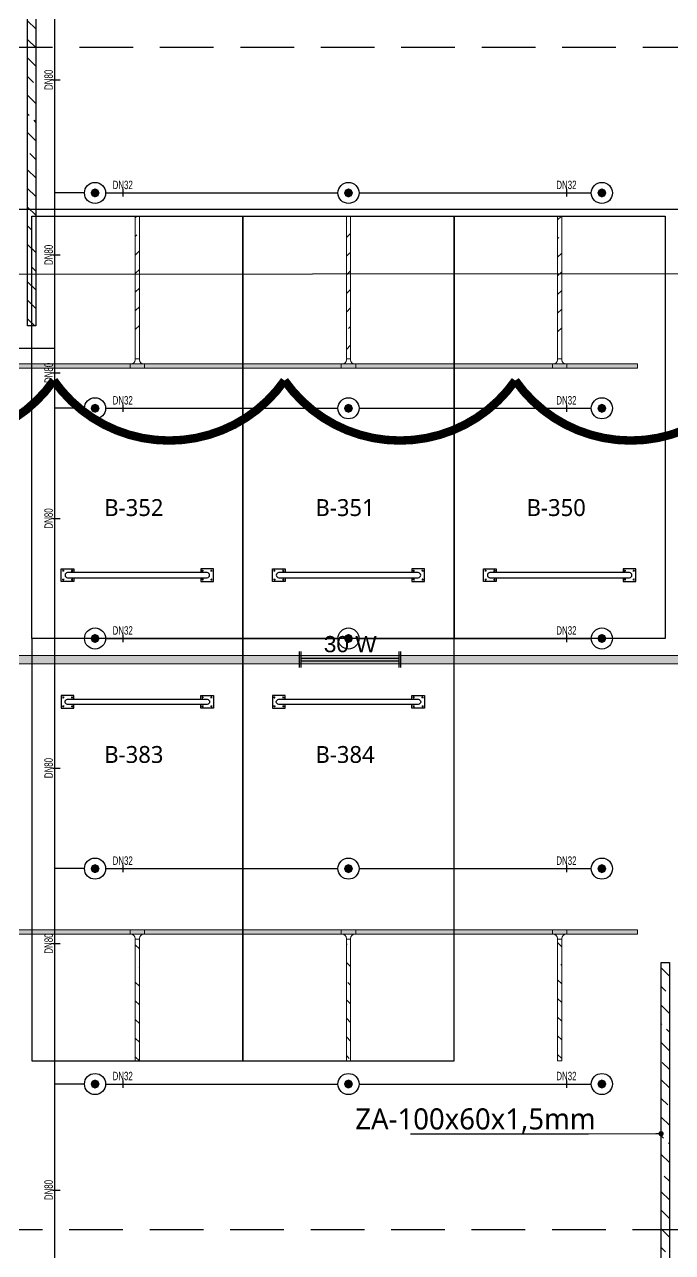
# Model space of a CAD drawing. Header units: millimetres. Extents: x -379292 to 1221486, y 92049 to 447512.
# Drawn here: x -183790 to -176120, y 189350 to 203887 of the extents above; entities that cross this region are included whole.
import ezdxf
from ezdxf import colors
from ezdxf.entities.mleader import LeaderData, LeaderLine
from ezdxf.enums import TextEntityAlignment as Align
from ezdxf.math import Vec2, Vec3

# ---------------------------------------------------------------- set-up
doc = ezdxf.new("R2010")
doc.units = ezdxf.units.MM
doc.linetypes.add('HIDDEN', pattern=[9.525, 6.35, -3.175])
for name, color, linetype in [('-M-YNGN-BORUID', 7, 'Continuous'), ('-M-YNGN-BORUUZUN', 7, 'Continuous'), ('-M-YNGN-BORUYUK', 7, 'Continuous'), ('-M-YNGN-SPR-YUK', 7, 'Continuous'), ('-M-YNGN-ZON3-CAP-', 7, 'Continuous'), ('-M-YNGN-ZON3-SPR-', 7, 'Continuous'), ('05_SYMBOL', 2, 'Continuous'), ('08_LAMP', 4, 'Continuous'), ('202-A-Y-MahalAd', 141, 'Continuous'), ('AIRONN ZONLAMA', 4, 'Continuous'), ('E_CT_ZA', 6, 'Continuous'), ('EYazı', 7, 'Continuous')]:
    doc.layers.add(name, color=color, linetype=linetype)
doc.layers.add('-M-YNGN-SPR-CAPCIZGI', color=188, linetype='Continuous', plot=False)
for name, color, linetype, lineweight in [('-M-YNGN-ZON3', 6, 'SP', 30), ('E_CT_AYDINLATMA', 3, 'Continuous', 9), ('E_CT_KIRMIZI', 1, 'Continuous', 9)]:
    doc.layers.add(name, color=color, linetype=linetype, lineweight=lineweight)
doc.styles.add('CIZGI', font='tahoma.ttf', dxfattribs={"width": 0.8, "oblique": 20})
doc.styles.add('HCAD', font='HCAD.SHX', dxfattribs={"width": 0.8, "height": 0.2})
doc.styles.add('PIPESIZE', font='hcad.shx', dxfattribs={"width": 0.8})
doc.styles.add('SPR-NOT', font='romans.shx')
doc.styles.get("Standard").update_dxf_attribs({"font": 'segoeuil.ttf'})
doc.styles.add('YAZI-2', font='arial.ttf', dxfattribs={"height": 2})
doc.linetypes.add('SP', pattern='A,2,-0.1,["SP",CIZGI,S=0.14,R=0.2,X=0,Y=-0.07],-0.255', length=2.355)

# ---------------------------------------------------------------- blocks, each defined once
blk = doc.blocks.new('202_Vida')
at = {"color": 0, "linetype": 'ByBlock', "ltscale": 0.2}
for points in [[(1, 0), (-1, 0)], [(0, 1), (0, -1)]]:
    blk.add_lwpolyline(points, dxfattribs=at)
at = {"color": 0, "linetype": 'ByBlock'}
for radius in [0.42, 0.23, 0.155]:
    blk.add_circle((0, 0), radius, dxfattribs=at)
blk = doc.blocks.new('202_Stoper')
at = {"color": 0, "linetype": 'ByBlock'}
for points in [[(-750, -30), (-750, -75), (-900, -75), (-900, 75), (-750, 75), (-750, 30)], [(750, -30), (750, -75), (900, -75), (900, 75), (750, 75), (750, 30)]]:
    blk.add_lwpolyline(points, dxfattribs=at)
blk.add_lwpolyline([(825, -30, 1), (825, 30), (-825, 30, 1), (-825, -30)], format="xyb", close=True, dxfattribs=at)
at = {"color": 0, "linetype": 'ByBlock', "yscale": 10, "zscale": 10, "rotation": 180}
for p, xscale in [((-877, 53), -10), ((-772, 53), 10), ((772, 53), -10), ((877, 53), 10)]:
    blk.add_blockref('202_Vida', p, dxfattribs=dict(at, xscale=xscale))
at = {"color": 0, "linetype": 'ByBlock', "yscale": 10, "zscale": 10}
for p, xscale in [((-877, -52), 10), ((-772, -52), -10), ((772, -52), 10), ((877, -52), -10)]:
    blk.add_blockref('202_Vida', p, dxfattribs=dict(at, xscale=xscale))
blk = doc.blocks.new('202_Mahalblok')
at = {"color": 0, "linetype": 'ByBlock', "flags": 128}
blk.add_lwpolyline([(0, 0), (0, 5000), (2500, 5000), (2500, 0)], close=True, dxfattribs=at)
at = {"color": 252}
blk.add_blockref('202_Stoper', (1250, 750), dxfattribs=at)
at = {"color": 0, "linetype": 'ByBlock', "ltscale": 25}
blk.add_attdef('MAHALNO', text='', height=200, dxfattribs=at).set_placement((1209, 1390), align=Align.BOTTOM_CENTER)
blk = doc.blocks.new('OtoParkBodrumKatMimari')
at = {"layer": '05_SYMBOL', "color": 252, "linetype": 'HIDDEN', "ltscale": 100}
blk.add_lwpolyline([(17400, 100800, -0.414214), (19400, 102800), (128500, 102800, -0.414214), (130500, 100800), (130500, 90800, -0.414214), (128500, 88800), (19400, 88800, -0.414214), (17400, 90800), (17400, 100800)], format="xyb", dxfattribs=at)
at = {"layer": '202-A-Y-MahalAd', "color": 8, "ltscale": 25}
for p, values in [((62650, 95800), {'MAHALNO': 'B-352'}), ((65150, 95800), {'MAHALNO': 'B-351'}), ((67650, 95800), {'MAHALNO': 'B-350'})]:
    blk.add_blockref('202_Mahalblok', p, dxfattribs=at).add_auto_attribs(values)
ref = blk.add_blockref('202_Mahalblok', (62650, 95800), dxfattribs=dict(at, xscale=-1, rotation=180))
ref.add_attrib('MAHALNO', 'B-383', dxfattribs={"layer": '0', "color": 0, "linetype": 'ByBlock', "ltscale": 25, "height": 200}).set_placement((63859, 94267), align=Align.BOTTOM_CENTER)
ref = blk.add_blockref('202_Mahalblok', (65150, 95800), dxfattribs=dict(at, xscale=-1, rotation=180))
ref.add_attrib('MAHALNO', 'B-384', dxfattribs={"layer": '0', "color": 0, "linetype": 'ByBlock', "ltscale": 25, "height": 200}).set_placement((66359, 94267), align=Align.BOTTOM_CENTER)
blk = doc.blocks.new('SP-C-UP-12')
at = {"ltscale": 10}
blk.add_line((0, 0), (0, 0), dxfattribs=at)
at = {"color": 1, "linetype": 'Continuous'}
blk.add_circle((0, 0), 12.5, dxfattribs=at)
at = {"ltscale": 10}
for points in [[(-5.4, 0), (-3.8, 3.8), (-3.8, -3.8), (0, 5.4)], [(-3.8, -3.8), (0, 5.4), (0, -5.4), (3.8, 3.8)], [(0, -5.4), (3.8, 3.8), (3.8, -3.8), (5.4, 0)]]:
    blk.add_solid(points, dxfattribs=at)
at = {"layer": '-M-YNGN-SPR-YUK', "style": 'SPR-NOT', "width": 0.5, "flags": 9}
for tag, p in [('YUK', (0, 17.8)), ('CAP', (0, 14.4)), ('TIP', (0.2, 10.8))]:
    blk.add_attdef(tag, text='', height=2.5, dxfattribs=at).set_placement(p, align=Align.MIDDLE_CENTER)
blk = doc.blocks.new('SPRKL100')
at = {"layer": '-M-YNGN-SPR-CAPCIZGI'}
blk.add_line((0, 0.43), (0, -0.43), dxfattribs=at)
at = {"layer": '-M-YNGN-BORUID', "color": 0, "style": 'HCAD', "width": 0.8, "flags": 1}
blk.add_attdef('DIC', text='', height=0.4, dxfattribs=at).set_placement((0, -1.69), align=Align.CENTER)
at = {"layer": '-M-YNGN-BORUUZUN', "color": 0, "style": 'HCAD', "width": 0.7}
blk.add_attdef('BOY', text='', height=0.8, dxfattribs=at).set_placement((0, -1.08), align=Align.CENTER)
at = {"layer": '-M-YNGN-BORUYUK', "color": 6, "style": 'PIPESIZE', "width": 0.8}
blk.add_attdef('YUK', text='', height=0.5, dxfattribs=at).set_placement((0, 1.87), align=Align.CENTER)
at = {"color": 0, "style": 'PIPESIZE', "width": 0.7}
blk.add_attdef('CAP', text='', height=1, dxfattribs=at).set_placement((0, 0.45), align=Align.CENTER)
blk = doc.blocks.new('A$C69E75EAE')
at = {"layer": '-M-YNGN-ZON3', "ltscale": 500}
for p, q in [((5389.8, -7817.2), (5389.8, -2469.7)), ((5424.8, -4614.7), (5389.8, -4614.7)), ((5449.8, -4614.7), (5724.8, -4614.7)), ((5749.8, -4614.7), (6024.8, -4614.7)), ((5389.8, -4799), (414.1, -4799)), ((5424.8, -4869.7), (5389.8, -4869.7)), ((5449.8, -4869.7), (5724.8, -4869.7)), ((5749.8, -4869.7), (6024.8, -4869.7)), ((5424.8, -5142.2), (5389.8, -5142.2)), ((5449.8, -5142.2), (5724.8, -5142.2)), ((5749.8, -5142.2), (6024.8, -5142.2)), ((5424.8, -5414.7), (5389.8, -5414.7)), ((5449.8, -5414.7), (5724.8, -5414.7)), ((5749.8, -5414.7), (6024.8, -5414.7)), ((5424.8, -5669.7), (5389.8, -5669.7)), ((5449.8, -5669.7), (5724.8, -5669.7)), ((5749.8, -5669.7), (6024.8, -5669.7))]:
    blk.add_line(p, q, dxfattribs=at)
at = {"layer": '-M-YNGN-ZON3-CAP-'}
ref = blk.add_blockref('SPRKL100', (5391.8, -4480.8), dxfattribs=dict(at, xscale=10.00000000000001, yscale=10.00000000000001, zscale=10.00000000000001, rotation=90))
ref.add_attrib('CAP', 'DN80', dxfattribs={"layer": '0', "color": 0, "height": 10, "rotation": 90, "style": 'PIPESIZE', "width": 0.7}).set_placement((5387.3, -4480.8), align=Align.CENTER)
ref = blk.add_blockref('SPRKL100', (5470, -4614.7), dxfattribs=dict(at, xscale=10, yscale=10, zscale=10, rotation=359.9999997800978))
ref.add_attrib('CAP', 'DN32', dxfattribs={"layer": '0', "color": 0, "height": 10, "rotation": 360, "style": 'PIPESIZE', "width": 0.7}).set_placement((5470, -4610.2), align=Align.CENTER)
ref = blk.add_blockref('SPRKL100', (5995.3, -4614.7), dxfattribs=dict(at, xscale=10, yscale=10, zscale=10, rotation=359.9999997800978))
ref.add_attrib('CAP', 'DN32', dxfattribs={"layer": '0', "color": 0, "height": 10, "rotation": 360, "style": 'PIPESIZE', "width": 0.7}).set_placement((5995.3, -4610.2), align=Align.CENTER)
ref = blk.add_blockref('SPRKL100', (5391.8, -4688.1), dxfattribs=dict(at, xscale=10.00000000000001, yscale=10.00000000000001, zscale=10.00000000000001, rotation=90))
ref.add_attrib('CAP', 'DN80', dxfattribs={"layer": '0', "color": 0, "height": 10, "rotation": 90, "style": 'PIPESIZE', "width": 0.7}).set_placement((5387.3, -4688.1), align=Align.CENTER)
ref = blk.add_blockref('SPRKL100', (5391.8, -4827.8), dxfattribs=dict(at, xscale=10.00000000000001, yscale=10.00000000000001, zscale=10.00000000000001, rotation=90))
ref.add_attrib('CAP', 'DN80', dxfattribs={"layer": '0', "color": 0, "height": 10, "rotation": 90, "style": 'PIPESIZE', "width": 0.7}).set_placement((5387.3, -4827.8), align=Align.CENTER)
ref = blk.add_blockref('SPRKL100', (5470, -4869.7), dxfattribs=dict(at, xscale=10, yscale=10, zscale=10, rotation=359.9999997800978))
ref.add_attrib('CAP', 'DN32', dxfattribs={"layer": '0', "color": 0, "height": 10, "rotation": 360, "style": 'PIPESIZE', "width": 0.7}).set_placement((5470, -4865.2), align=Align.CENTER)
ref = blk.add_blockref('SPRKL100', (5995.3, -4869.7), dxfattribs=dict(at, xscale=10, yscale=10, zscale=10, rotation=359.9999997800978))
ref.add_attrib('CAP', 'DN32', dxfattribs={"layer": '0', "color": 0, "height": 10, "rotation": 360, "style": 'PIPESIZE', "width": 0.7}).set_placement((5995.3, -4865.2), align=Align.CENTER)
ref = blk.add_blockref('SPRKL100', (5391.8, -5000.1), dxfattribs=dict(at, xscale=10.00000000000001, yscale=10.00000000000001, zscale=10.00000000000001, rotation=90))
ref.add_attrib('CAP', 'DN80', dxfattribs={"layer": '0', "color": 0, "height": 10, "rotation": 90, "style": 'PIPESIZE', "width": 0.7}).set_placement((5387.3, -5000.1), align=Align.CENTER)
ref = blk.add_blockref('SPRKL100', (5470, -5142.2), dxfattribs=dict(at, xscale=10, yscale=10, zscale=10, rotation=359.9999997800978))
ref.add_attrib('CAP', 'DN32', dxfattribs={"layer": '0', "color": 0, "height": 10, "rotation": 360, "style": 'PIPESIZE', "width": 0.7}).set_placement((5470, -5137.7), align=Align.CENTER)
ref = blk.add_blockref('SPRKL100', (5995.3, -5142.2), dxfattribs=dict(at, xscale=10, yscale=10, zscale=10, rotation=359.9999997800978))
ref.add_attrib('CAP', 'DN32', dxfattribs={"layer": '0', "color": 0, "height": 10, "rotation": 360, "style": 'PIPESIZE', "width": 0.7}).set_placement((5995.3, -5137.7), align=Align.CENTER)
ref = blk.add_blockref('SPRKL100', (5391.8, -5295.6), dxfattribs=dict(at, xscale=10.00000000000001, yscale=10.00000000000001, zscale=10.00000000000001, rotation=90))
ref.add_attrib('CAP', 'DN80', dxfattribs={"layer": '0', "color": 0, "height": 10, "rotation": 90, "style": 'PIPESIZE', "width": 0.7}).set_placement((5387.3, -5295.6), align=Align.CENTER)
ref = blk.add_blockref('SPRKL100', (5470, -5414.7), dxfattribs=dict(at, xscale=10, yscale=10, zscale=10, rotation=359.9999997800978))
ref.add_attrib('CAP', 'DN32', dxfattribs={"layer": '0', "color": 0, "height": 10, "rotation": 360, "style": 'PIPESIZE', "width": 0.7}).set_placement((5470, -5410.2), align=Align.CENTER)
ref = blk.add_blockref('SPRKL100', (5995.3, -5414.7), dxfattribs=dict(at, xscale=10, yscale=10, zscale=10, rotation=359.9999997800978))
ref.add_attrib('CAP', 'DN32', dxfattribs={"layer": '0', "color": 0, "height": 10, "rotation": 360, "style": 'PIPESIZE', "width": 0.7}).set_placement((5995.3, -5410.2), align=Align.CENTER)
ref = blk.add_blockref('SPRKL100', (5391.8, -5503.4), dxfattribs=dict(at, xscale=10.00000000000001, yscale=10.00000000000001, zscale=10.00000000000001, rotation=90))
ref.add_attrib('CAP', 'DN80', dxfattribs={"layer": '0', "color": 0, "height": 10, "rotation": 90, "style": 'PIPESIZE', "width": 0.7}).set_placement((5387.3, -5503.4), align=Align.CENTER)
ref = blk.add_blockref('SPRKL100', (5470, -5669.7), dxfattribs=dict(at, xscale=10, yscale=10, zscale=10, rotation=359.9999997800978))
ref.add_attrib('CAP', 'DN32', dxfattribs={"layer": '0', "color": 0, "height": 10, "rotation": 360, "style": 'PIPESIZE', "width": 0.7}).set_placement((5470, -5665.2), align=Align.CENTER)
ref = blk.add_blockref('SPRKL100', (5995.3, -5669.7), dxfattribs=dict(at, xscale=10, yscale=10, zscale=10, rotation=359.9999997800978))
ref.add_attrib('CAP', 'DN32', dxfattribs={"layer": '0', "color": 0, "height": 10, "rotation": 360, "style": 'PIPESIZE', "width": 0.7}).set_placement((5995.3, -5665.2), align=Align.CENTER)
ref = blk.add_blockref('SPRKL100', (5391.8, -5795.2), dxfattribs=dict(at, xscale=10.00000000000001, yscale=10.00000000000001, zscale=10.00000000000001, rotation=90))
ref.add_attrib('CAP', 'DN80', dxfattribs={"layer": '0', "color": 0, "height": 10, "rotation": 90, "style": 'PIPESIZE', "width": 0.7}).set_placement((5387.3, -5795.2), align=Align.CENTER)
at = {"layer": '-M-YNGN-ZON3-SPR-'}
for p in [(5437.3, -4614.7), (5737.3, -4614.7), (6037.3, -4614.7), (5437.3, -4869.7), (5737.3, -4869.7), (6037.3, -4869.7), (5437.3, -5142.2), (5737.3, -5142.2), (6037.3, -5142.2), (5437.3, -5414.7), (5737.3, -5414.7), (6037.3, -5414.7), (5437.3, -5669.7), (5737.3, -5669.7), (6037.3, -5669.7)]:
    blk.add_blockref('SP-C-UP-12', p, dxfattribs=at)
blk = doc.blocks.new('*U595')
h = blk.add_hatch()
h.set_pattern_fill('ANSI33', color=0, scale=50, angle=1, style=0)
h.paths.add_polyline_path([(-45292, 100), (9768, 100), (9768, 0), (-45292, 0)])
at = {"color": 0}
blk.add_lwpolyline([(-45292, 100), (9768, 100), (9768, 0), (-45292, 0)], close=True, dxfattribs=at)
at = {"ltscale": 25, "flags": 1}
for tag, p in [('YUKSEKLIK', (-229, -149)), ('KALINLIK', (-229, -213))]:
    blk.add_attdef(tag, p, '', height=50, dxfattribs=at)
blk = doc.blocks.new('*U737')
h = blk.add_hatch()
h.set_pattern_fill('ANSI33', color=0, scale=50, angle=1, style=0)
h.paths.add_polyline_path([(-53157, 50), (113, 50), (113, 0), (-53157, 0)])
at = {"color": 0}
blk.add_lwpolyline([(-53157, 50), (113, 50), (113, 0), (-53157, 0)], close=True, dxfattribs=at)
at = {"ltscale": 25, "flags": 1}
for tag, p in [('YUKSEKLIK', (-229, -149)), ('KALINLIK', (-229, -213))]:
    blk.add_attdef(tag, p, '', height=50, dxfattribs=at)
blk = doc.blocks.new('*U738')
h = blk.add_hatch()
h.set_pattern_fill('ANSI33', color=0, scale=50, angle=1, style=0)
h.paths.add_polyline_path([(-53157, 50), (113, 50), (113, 0), (-53157, 0)])
at = {"color": 0}
blk.add_lwpolyline([(-53157, 50), (113, 50), (113, 0), (-53157, 0)], close=True, dxfattribs=at)
at = {"ltscale": 25, "flags": 1}
for tag, p in [('YUKSEKLIK', (-229, -149)), ('KALINLIK', (-229, -213))]:
    blk.add_attdef(tag, p, '', height=50, dxfattribs=at)
blk = doc.blocks.new('*U798')
h = blk.add_hatch()
h.set_pattern_fill('ANSI33', color=0, scale=50, angle=1, style=0)
h.paths.add_polyline_path([(-3797, 100), (393, 100), (393, 0), (-3797, 0)])
at = {"color": 0}
blk.add_lwpolyline([(-3797, 100), (393, 100), (393, 0), (-3797, 0)], close=True, dxfattribs=at)
at = {"ltscale": 25, "flags": 1}
for tag, p in [('YUKSEKLIK', (-229, -149)), ('KALINLIK', (-229, -213))]:
    blk.add_attdef(tag, p, '', height=50, dxfattribs=at)
blk = doc.blocks.new('*U907')
h = blk.add_hatch()
h.set_pattern_fill('ANSI33', color=0, scale=50, angle=1, style=0)
h.paths.add_polyline_path([(-4483, 100), (-170, 100), (-170, 0), (-4483, 0)])
at = {"color": 0}
blk.add_lwpolyline([(-4483, 100), (-170, 100), (-170, 0), (-4483, 0)], close=True, dxfattribs=at)
at = {"ltscale": 25, "flags": 1}
for tag, p in [('YUKSEKLIK', (-229, -149)), ('KALINLIK', (-229, -213))]:
    blk.add_attdef(tag, p, '', height=50, dxfattribs=at)
blk = doc.blocks.new('_DOT')
at = {"color": 0, "linetype": 'ByBlock'}
blk.add_line((-0.5, 0), (-1, 0), dxfattribs=at)
at = {"color": 0, "linetype": 'ByBlock', "const_width": 0.5}
blk.add_lwpolyline([(-0.25, 0, 1), (0.25, 0, 1)], format="xyb", close=True, dxfattribs=at)
blk = doc.blocks.new('40 W SIVA ÜSTÜ ETANJ LED 50')
at = {"layer": '08_LAMP'}
for p, q in [((-625, -100), (-625, 100)), ((-605, -100), (-605, 100)), ((-605, 15), (605, 15)), ((605, -100), (605, 100)), ((625, -100), (625, 100)), ((-605, -15), (605, -15))]:
    blk.add_line(p, q, dxfattribs=at)
at = {"layer": '08_LAMP', "color": 2, "style": 'YAZI-2'}
blk.add_text('30 W', height=200, dxfattribs=at).set_placement((0, 90), align=Align.CENTER)
blk = doc.blocks.new('*U1030')
h = blk.add_hatch()
h.set_pattern_fill('ANSI33', color=0, scale=50, angle=1, style=0)
h.paths.add_polyline_path([(-2093, 50), (-403, 50), (-403, 0), (-2093, 0)])
at = {"color": 0}
blk.add_lwpolyline([(-2093, 50), (-403, 50), (-403, 0), (-2093, 0)], close=True, dxfattribs=at)
at = {"ltscale": 25, "flags": 1}
for tag, p in [('YUKSEKLIK', (-229, -149)), ('KALINLIK', (-229, -213))]:
    blk.add_attdef(tag, p, '', height=50, dxfattribs=at)
blk = doc.blocks.new('*U1012')
at = {"color": 0}
for p, q in [((214, 214), (-164, 214)), ((-164, 164), (-50, 164)), ((-60, 214), (-60, 164)), ((0, 214), (214, 214)), ((214, 164), (100, 164)), ((110, 214), (110, 164)), ((0, 0), (0, 114)), ((0, 104), (50, 104)), ((50, 0), (50, 114))]:
    blk.add_line(p, q, dxfattribs=at)
for centre, start, end in [((-50, 114), 0, 90), ((100, 114), 90, 180)]:
    blk.add_arc(centre, 50, start, end, dxfattribs=at)
blk = doc.blocks.new('*U1011')
h = blk.add_hatch()
h.set_pattern_fill('ANSI33', color=0, scale=50, angle=1, style=0)
h.paths.add_polyline_path([(-2093, 50), (-653, 50), (-653, 0), (-2093, 0)])
at = {"color": 0}
blk.add_lwpolyline([(-2093, 50), (-653, 50), (-653, 0), (-2093, 0)], close=True, dxfattribs=at)
at = {"ltscale": 25, "flags": 1}
for tag, p in [('YUKSEKLIK', (-229, -149)), ('KALINLIK', (-229, -213))]:
    blk.add_attdef(tag, p, '', height=50, dxfattribs=at)

msp = doc.modelspace()

# ---------------------------------------------------------------- block references
at = {"color": 8}
msp.add_blockref('OtoParkBodrumKatMimari', (-246354.8, 100818.8), dxfattribs=at)

# ---------------------------------------------------------------- next in the draw order: linework, layer by layer
at = {"color": 30, "const_width": 100}
msp.add_lwpolyline([(-164320.7, 199673.2, -0.5205671), (-167052.6, 199673.2, -0.5205671), (-169784.5, 199673.2, -0.5205671), (-172516.4, 199673.2, -0.5205671), (-175248.3, 199673.2, -0.5205671), (-177980.2, 199673.2, -0.5205671), (-180712.1, 199673.2, -0.5205671), (-183444, 199673.2, -0.5205671), (-186175.8, 199673.2, -0.5205671), (-188907.7, 199673.2, -0.5205671), (-191639.6, 199673.2, -0.5205671), (-194371.5, 199673.2, -0.5205671), (-197103.4, 199673.2, -0.5205671), (-199835.3, 199673.2, -0.5205671), (-202567.2, 199673.2, -0.5205671)], format="xyb", dxfattribs=at)
at = {"layer": 'AIRONN ZONLAMA', "ltscale": 25}
msp.add_lwpolyline([(-166954.6, 278134.6), (-166904.6, 217634.6), (-175954.6, 217634.6), (-175954.6, 200934.6), (-233504.6, 200884.6), (-233504.6, 208934.6)], dxfattribs=at)
at = {"layer": 'AIRONN ZONLAMA', "color": 3, "ltscale": 25}
msp.add_lwpolyline([(-233504.6, 201649.1), (-233454.6, 179399.1), (-241154.6, 179399.1), (-241154.6, 161849.1), (-233504.6, 161849.1), (-233504.6, 157649.1), (-241354.6, 157761.1), (-180574.5, 105849.1), (-166904.6, 105899.1), (-166954.6, 208399.1), (-175954.6, 208399.1), (-175948.2, 201699.1), (-233504.6, 201699.1)], dxfattribs=at)

# ---------------------------------------------------------------- next in the draw order: block references
at = {"layer": '-M-YNGN-ZON3', "ltscale": 25, "xscale": 10, "yscale": 10, "zscale": 10}
msp.add_blockref('A$C69E75EAE', (-237328.2, 248041), dxfattribs=at)
at = {"layer": '08_LAMP', "xscale": 0.96, "yscale": 0.96, "zscale": 0.96}
msp.add_blockref('40 W SIVA ÜSTÜ ETANJ LED 50', (-179934.2, 196369.8), dxfattribs=at)
at = {"layer": 'E_CT_AYDINLATMA', "rotation": 180}
msp.add_blockref('*U595', (-214896.4, 196418.8), dxfattribs=at)
at = {"layer": 'E_CT_KIRMIZI', "color": 1, "xscale": -1, "rotation": 89.99999999999993}
for p in [(-182429.8, 199525.8), (-179929.8, 199525.8), (-177429.8, 199525.8)]:
    msp.add_blockref('*U1030', p, dxfattribs=at)
at = {"layer": 'E_CT_KIRMIZI', "color": 2, "xscale": -1, "rotation": 180}
for p in [(-182479.8, 200032.8), (-179979.8, 200032.8), (-177479.8, 200032.8)]:
    msp.add_blockref('*U1012', p, dxfattribs=at)
at = {"layer": 'E_CT_KIRMIZI', "color": 1}
for name, p, rotation in [('*U738', (-229692.1, 199868.8), 180), ('*U737', (-229692.1, 193168.8), 180), ('*U1011', (-182429.8, 193711.7), 90.00000000000006), ('*U1011', (-179929.8, 193711.7), 90.00000000000006), ('*U1011', (-177429.8, 193711.7), 90.00000000000006)]:
    msp.add_blockref(name, p, dxfattribs=dict(at, rotation=rotation))
at = {"layer": 'E_CT_KIRMIZI', "color": 2}
for p in [(-182479.8, 192954.8), (-179979.8, 192954.8), (-177479.8, 192954.8)]:
    msp.add_blockref('*U1012', p, dxfattribs=at)
at = {"layer": 'E_CT_ZA', "color": 112}
for name, p, rotation in [('*U798', (-183654.8, 204115.7), 90), ('*U907', (-176254.8, 188299), 270)]:
    msp.add_blockref(name, p, dxfattribs=dict(at, rotation=rotation))

# ---------------------------------------------------------------- next in the draw order: leaders
at = {"layer": 'EYazı', "color": 7}
ml = msp.add_multileader_mtext('Standard', dxfattribs=at)
ml.set_content('ZA-100x60x1,5mm', color=7)
ml.set_leader_properties(color=1)
ml.set_arrow_properties(name='DOT')
ml.build(insert=Vec2(0, 0))
ml.multileader.update_dxf_attribs({"text_left_attachment_type": 6, "text_right_attachment_type": 6, "dogleg_length": 50, "arrow_head_size": 62.5})
ctx = ml.context
ctx.base_point, ctx.char_height, ctx.arrow_head_size, ctx.landing_gap_size, ctx.plane_origin = Vec3(-179899.1, 190749.5), 250, 62.5, 25, Vec3(-177706.9, 190705.8)
ctx.left_attachment, ctx.right_attachment = 6, 6
notes = []
notes.append((ctx, [(0, (1, 1, 0), (-177112.1, 190749.5), (-1, 0), 62.5, [(0, [(-176254.8, 190756.2)], 0, [])])]))
ctx.mtext.insert, ctx.mtext.width, ctx.mtext.defined_height, ctx.mtext.line_spacing_style, ctx.mtext.flow_direction = Vec3(-179874.1, 191056.2), 2000, 439.9, 2, 5
for ctx, leaders in notes:
    for number, flags, end, landing, length, lines in leaders:
        leader = LeaderData()
        leader.index, (leader.has_last_leader_line, leader.has_dogleg_vector, leader.attachment_direction) = number, flags
        leader.last_leader_point, leader.dogleg_vector, leader.dogleg_length = Vec3(end), Vec3(landing), length
        for number, points, colour, breaks in lines:
            line = LeaderLine()
            line.index, line.vertices, line.color, line.breaks = number, Vec3.list(points), colors.encode_raw_color(colour), breaks
            leader.lines.append(line)
        ctx.leaders.append(leader)

doc.saveas('drawing.dxf')
